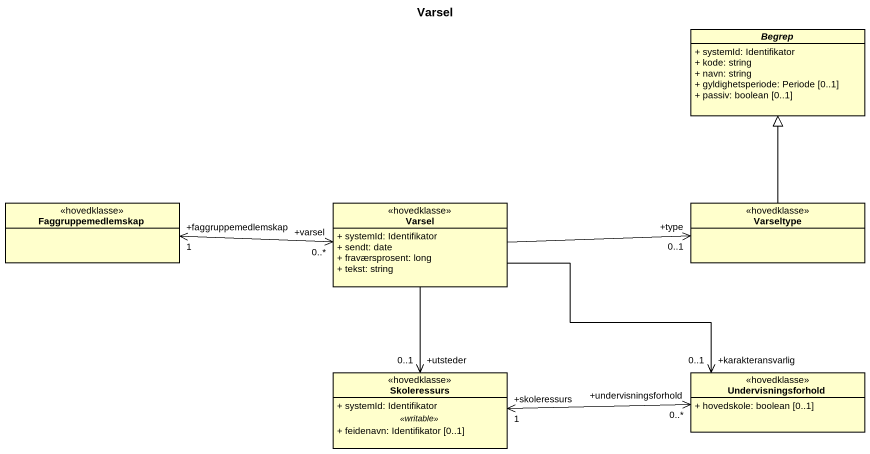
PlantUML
@startuml
title Varsel
hide circle
hide empty members
skinparam classAttributeIconSize 0
abstract class Begrep {
  + systemId: Identifikator
  + kode: string
  + navn: string
  + gyldighetsperiode: Periode [0..1]
  + passiv: boolean [0..1]
}
class Faggruppemedlemskap <<hovedklasse>>
class Varsel <<hovedklasse>> {
  + systemId: Identifikator
  + sendt: date
  + fraværsprosent: long
  + tekst: string
}
class Varseltype <<hovedklasse>>
class Skoleressurs <<hovedklasse>> {
  + systemId: Identifikator
  .. <<writable>> ..
  + feidenavn: Identifikator [0..1]
}
class Undervisningsforhold <<hovedklasse>> {
  + hovedskole: boolean [0..1]
}
Varsel "+varsel\n0..*" <-left-> "+faggruppemedlemskap\n1" Faggruppemedlemskap
Varsel -right-> "+type\n0..1" Varseltype
Varsel --> "+utsteder\n0..1" Skoleressurs
Varsel -right-> "+karakteransvarlig\n0..1" Undervisningsforhold
Varseltype -up-|> Begrep
Skoleressurs "+skoleressurs\n1" <-right-> "+undervisningsforhold\n0..*" Undervisningsforhold
@enduml
